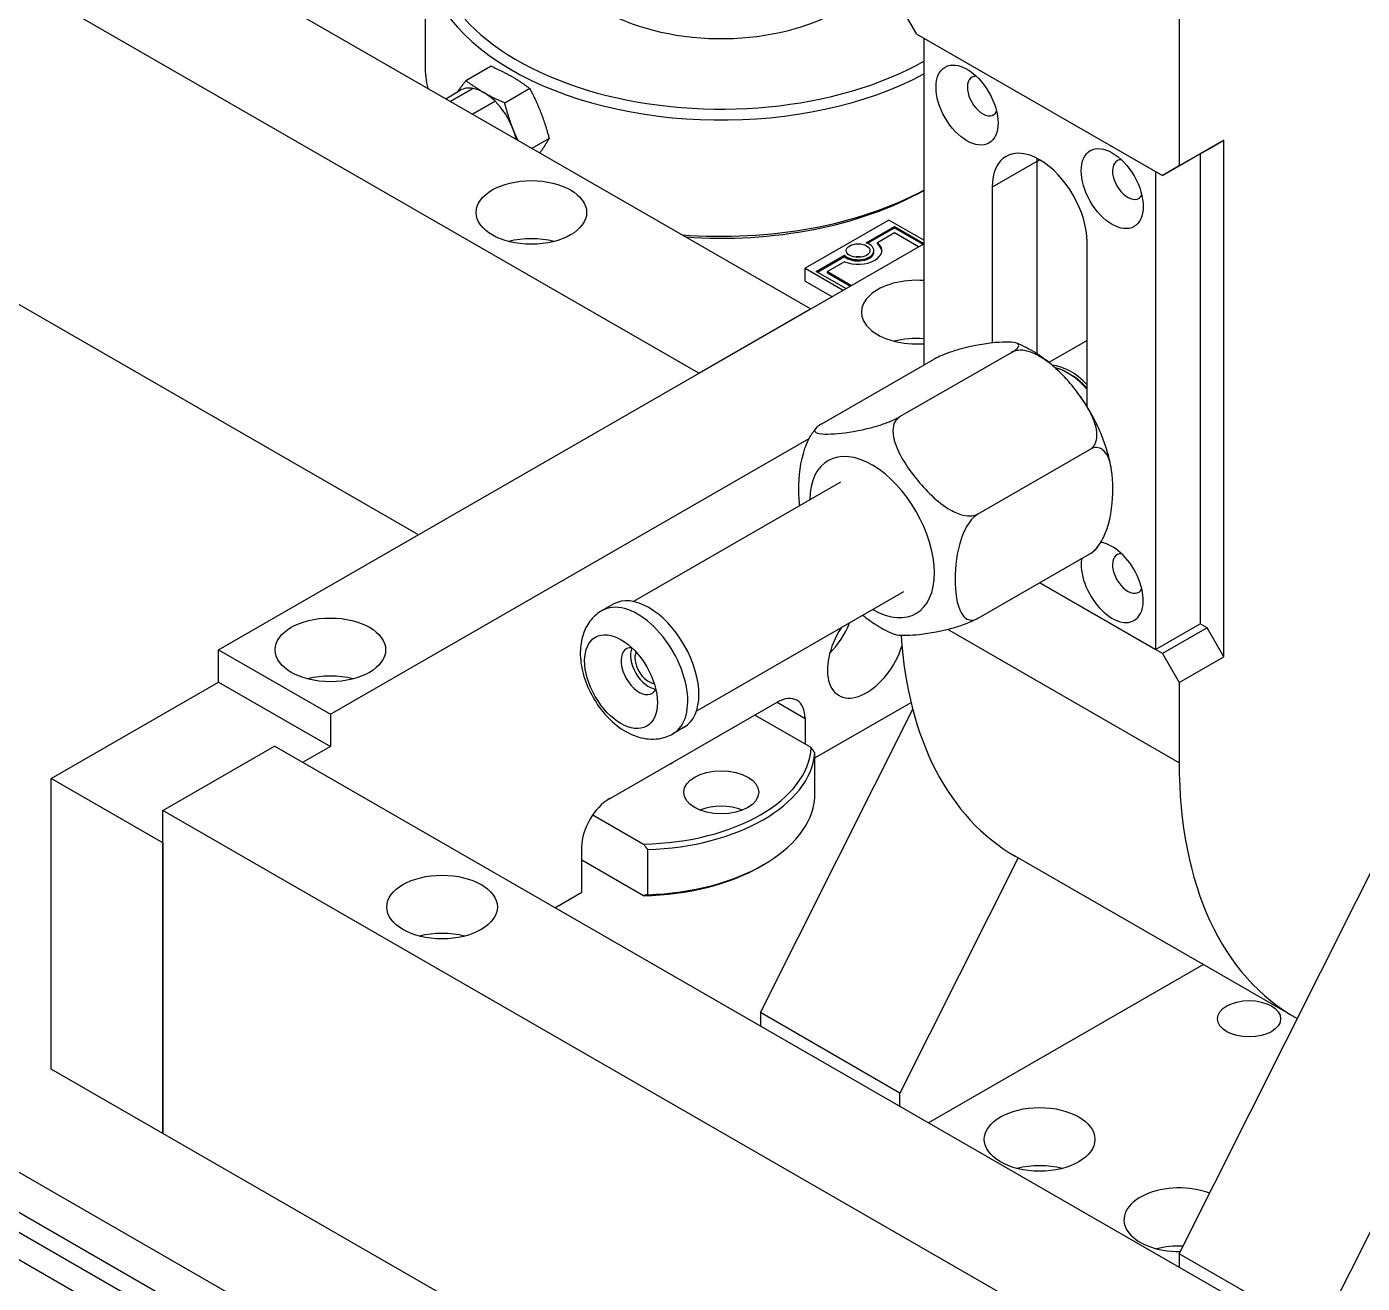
# Model space of a CAD drawing. Header units: millimetres. Extents: x 0 to 7722, y 0 to 5460.
# Drawn here: x 4386.1 to 4555.2, y 3387.7 to 3546.8 of the extents above; entities that cross this region are included whole.
import ezdxf

# ---------------------------------------------------------------- set-up
doc = ezdxf.new("R2010")
doc.units = ezdxf.units.MM
doc.header["$LTSCALE"] = 5
doc.layers.get('0').update_dxf_attribs({"linetype": 'CONTINUOUS'})

# ---------------------------------------------------------------- blocks, each defined once
blk = doc.blocks.new('RWFWFWEWEFWEFWEF')
for p, q in [((-25.1, -123.16), (-162.28, -44.17)), ((-39.24, -131.31), (-160.39, -61.54)), ((21.57, -61.31), (21.57, -105.05)), ((-73.92, -77.65), (-73.92, -92.37)), ((-11.67, -88.37), (-13.79, -84.69)), ((-11.67, -88.37), (19.45, -106.28)), ((-10.78, -88.88), (18.56, -105.78)), ((-10.78, -88.88), (-10.78, -130.28)), ((-65.56, -92.43), (-68.74, -94.27)), ((-71.31, -96.55), (-69.46, -95.48)), ((-70.73, -96.89), (-67.88, -95.24)), ((-67.88, -95.24), (-70.73, -96.89)), ((-60.66, -95.25), (-63.84, -97.09)), ((-65.05, -96.87), (-67.9, -98.51)), ((-67.9, -98.51), (-65.05, -96.87)), ((-58.21, -101.57), (-60.4, -102.83)), ((19.45, -106.28), (25.1, -103.03)), ((27.22, -101.8), (21.57, -105.05)), ((25.1, -103.03), (27.22, -101.8)), ((27.22, -167.2), (27.22, -101.8)), ((3.54, -104.51), (-2.12, -107.76)), ((3.54, -104.51), (3.91, -104.29)), ((3.54, -104.51), (3.54, -128.83)), ((3.54, -104.51), (3.54, -128.83)), ((24.22, -103.54), (24.22, -163.02)), ((18.56, -105.78), (18.56, -166.27)), ((21.57, -105.05), (19.45, -106.28)), ((-2.12, -107.76), (-2.12, -127.48)), ((-15.2, -111.91), (-25.81, -118.02)), ((-18.08, -114.79), (-14.5, -112.73)), ((-17.91, -114.85), (-14.5, -112.89)), ((-10.78, -114.46), (-15.2, -111.91)), ((-14.5, -112.73), (-10.78, -114.86)), ((-14.5, -112.89), (-14.5, -112.73)), ((-14.5, -112.89), (-10.88, -114.97)), ((-100.06, -166.33), (-10.78, -114.92)), ((-14.5, -113.54), (-16.65, -114.78)), ((-16.65, -114.94), (-16.65, -114.78)), ((-11.45, -115.3), (-14.5, -113.54)), ((9.9, -135.52), (9.9, -114.69)), ((-24.4, -118.43), (-20.81, -116.37)), ((-24.25, -118.51), (-20.81, -116.53)), ((-20.81, -116.53), (-20.81, -116.37)), ((-17.09, -115.94), (-17.09, -115.78)), ((-25.81, -119.66), (-25.81, -118.02)), ((-25.81, -118.02), (-20.99, -120.8)), ((-20.83, -117.19), (-22.98, -118.43)), ((-74.74, -151.75), (-131.88, -118.84)), ((-25.81, -119.66), (-22.41, -121.61)), ((-20.64, -120.59), (-24.4, -118.43)), ((-22.98, -118.59), (-22.98, -118.43)), ((-22.98, -118.43), (-19.93, -120.18)), ((-22.98, -118.59), (-20.07, -120.27)), ((-39.24, -131.31), (-25.1, -123.16)), ((9.9, -127.15), (5.06, -129.93)), ((-23.69, -137.71), (-9.55, -129.57)), ((-13.79, -136.8), (0.35, -128.66)), ((-85.91, -174.47), (-25.28, -139.55)), ((-3.89, -149.11), (10.25, -140.97)), ((-21.32, -145.12), (-47.54, -160.22)), ((-3.89, -162.33), (10.25, -154.18)), ((19.45, -166.78), (3.91, -157.84)), ((3.91, -157.84), (18.56, -166.27)), ((21.57, -242.81), (63.99, -158.29)), ((-50.1, -160.54), (-51.51, -161.36)), ((-13.33, -158.99), (-39.55, -174.09)), ((21.57, -180.64), (-7.74, -163.77)), ((18.56, -166.27), (24.22, -163.02)), ((25.1, -163.53), (19.45, -166.78)), ((25.1, -163.53), (24.22, -163.02)), ((27.22, -167.2), (25.1, -163.53)), ((-100.06, -170.41), (-100.06, -166.33)), ((-100.06, -166.33), (-85.91, -174.47)), ((19.45, -166.78), (21.57, -170.46)), ((21.57, -170.46), (27.22, -167.2)), ((81.67, -168.47), (39.24, -252.99)), ((-121.27, -182.63), (-100.06, -170.41)), ((-100.06, -170.41), (-85.91, -178.56)), ((21.57, -170.46), (21.57, -180.64)), ((-50.56, -185.18), (-29.34, -172.96)), ((-31.47, -212.27), (-12.18, -173.84)), ((-29.36, -172.97), (-25.81, -175.01)), ((-24.56, -180.01), (-12.39, -173)), ((-85.91, -174.47), (-85.91, -178.56)), ((-25.04, -178.71), (-32.18, -174.6)), ((-25.81, -175.01), (-25.81, -178.27)), ((-41.12, -176.14), (-42.53, -176.96)), ((-107.13, -186.69), (-92.98, -178.54)), ((235.82, -367.89), (-92.98, -178.54)), ((-85.91, -178.56), (-89.44, -180.59)), ((-24.56, -185.12), (-24.56, -179.4)), ((-107.13, -190.77), (-121.27, -182.63)), ((-121.27, -219.42), (-121.27, -182.63)), ((221.68, -376.03), (-107.13, -186.69)), ((-107.13, -227.56), (-107.13, -186.69)), ((-52.68, -187.22), (-46.25, -190.93)), ((-201.1, -188.84), (105.03, -365.13)), ((-107.13, -190.77), (-107.13, -227.56)), ((-207.72, -192.65), (-15.94, -303.09)), ((-13.79, -301.85), (-205.57, -191.41)), ((-54.09, -197.02), (-54.09, -191.3)), ((-45.77, -191.61), (-45.77, -197.34)), ((1.16, -192.66), (-13.79, -222.45)), ((36.13, -212.8), (0.78, -192.44)), ((-210.72, -194.38), (96.87, -371.51)), ((-46.25, -197.47), (-54.09, -192.95)), ((-31.41, -193.73), (-31.05, -193.52)), ((-57.49, -198.98), (-54.09, -197.02)), ((24.65, -206.19), (-10.17, -226.23)), ((-31.47, -212.27), (-31.47, -213.97)), ((-13.79, -222.45), (-31.47, -212.27)), ((-107.13, -227.56), (-121.27, -219.42)), ((-13.79, -224.15), (-13.79, -222.45)), ((118.4, -357.43), (-107.13, -227.56)), ((21.57, -242.81), (21.57, -244.51)), ((39.24, -252.99), (21.57, -242.81))]:
    blk.add_line(p, q)
for centre, major_axis, ratio, start_param, end_param in [((-36.42, -76.84), (-36.5, 0), 0.575862, 4.952213, 8.632554), ((-36.42, -77.65), (-37.5, 0), 0.575862, 5.50164, 8.606578), ((-36.42, -76.84), (-21, 0), 0.575862, 4.596691, 9.221021), ((-36.42, -92.37), (-37.5, 0), 0.575862, 0, 0.133505), ((-3.32, -96.21), (-1.37, 2.38), 0.578093, 5.925001, 9.782963), ((-66.47, -100.68), (-2.99, 5.2), 0.578093, 5.839558, 6.283185), ((-66.47, -100.68), (2.99, -5.2), 0.578093, 2.358128, 2.697965), ((-66.47, -100.68), (2.99, -5.2), 0.578093, 2.018291, 2.697965), ((-66.47, -100.68), (2.99, -5.2), 0.578093, 2.018291, 2.358128), ((-66.47, -100.68), (2.99, -5.2), 0.578093, 1.310931, 2.018291), ((-66.47, -100.68), (2.99, -5.2), 0.578093, 1.064342, 1.310931), ((3.89, -111.22), (-4.24, 7.37), 0.578093, 3.928925, 7.070517), ((9.55, -107.97), (4.24, -7.37), 0.578093, 3.868055, 3.928925), ((9.55, -107.97), (4.24, -7.37), 0.578093, 3.868055, 3.928925), ((15.06, -106.79), (-1.37, 2.38), 0.578093, 5.925001, 9.782963), ((-36.42, -92.37), (-37.5, 0), 0.575862, 1.437291, 2.323393), ((-36.42, -93.19), (36.5, 0), 0.575862, 4.588262, 5.490961), ((-60.46, -118.3), (-7, 0), 0.575862, 4.291339, 5.133439), ((-19.09, -115.78), (3, 0), 0.575862, 4.094439, 6.901135), ((-19.09, -115.78), (2, 0), 0.575862, 3.674311, 7.321264), ((-19.09, -115.94), (3, 0), 0.575862, 0.047341, 0.61795), ((-19.09, -115.94), (2, 0), 0.575862, 3.674311, 6.283185), ((-19.09, -117.42), (-1.5, 0), 0.575862, 4.383688, 5.04109), ((-11.67, -123.57), (-7, 0), 0.575862, 4.585782, 7.980589), ((-11.67, -130.93), (-7, 0), 0.575862, 4.585782, 5.133439), ((7.78, -137.6), (-3.99, 6.93), 0.578093, 5.115324, 5.915448), ((7.42, -137.8), (3.99, -6.93), 0.578093, 1.905312, 2.640237), ((7.78, -137.6), (3.74, -6.5), 0.578093, 1.946611, 2.386935), ((-17.32, -152.05), (5.57, -9.68), 0.578093, 5.511122, 10.196841), ((13.08, -157.8), (2.77, -4.81), 0.578093, 3.751584, 9.025464), ((15.06, -156.66), (-1.37, 2.38), 0.578093, 5.925001, 9.782963), ((-47.02, -169.16), (4.49, -7.8), 0.578093, 0, 3.141593), ((-45.61, -168.34), (-4.49, 7.8), 0.578093, 3.141593, 6.283185), ((-18.03, -166.04), (-3.49, -6.07), 0.578093, 4.634143, 8.203131), ((-24.4, -162.37), (3.49, 6.07), 0.578093, 4.278611, 4.946901), ((35.71, -131.78), (-34.93, -60.66), 0.578093, 5.571349, 6.283185), ((-46.81, -169.03), (-1.62, 2.82), 0.578093, 5.918963, 9.789), ((-45.61, -168.34), (-1.62, 2.82), 0.578093, 0.387265, 2.754328), ((-45.61, -168.34), (1.23, -2.13), 0.578093, 3.518347, 5.906431), ((-85.91, -173.68), (-7, 0), 0.575862, 4.291339, 5.133439), ((-29.34, -177.05), (2.5, 4.33), 0.578093, 5.495853, 7.06665), ((-47.02, -178.27), (22, 0), 0.575862, 4.747542, 6.248032), ((-47.02, -178.68), (22.5, 0), 0.575862, 4.768059, 6.227515), ((-47.02, -178.27), (-6, 0), 0.575862, 2.2843, 2.428089), ((71.06, -152.14), (-34.93, -60.66), 0.578093, 5.495853, 6.294189), ((-50.56, -189.26), (-2.5, -4.33), 0.578093, 3.925057, 5.495853), ((-47.02, -184.4), (22.5, 0), 0.575862, 4.768059, 6.227515), ((-36.42, -188.87), (-4.75, 0), 0.575862, 4.10638, 5.318398), ((-47.02, -184.81), (-22, 0), 0.575862, 1.605949, 2.360047), ((-71.77, -206.26), (-7, 0), 0.575862, 4.291339, 5.133439), ((3.89, -235.68), (-7, 0), 0.575862, 4.291339, 5.133439), ((21.57, -238.5), (-7, 0), 0.575862, 4.129552, 7.874039), ((21.57, -245.86), (-7, 0), 0.575862, 4.642547, 5.133439)]:
    blk.add_ellipse(centre, major_axis=major_axis, ratio=ratio, start_param=start_param, end_param=end_param)
for centre, major_axis, ratio in [((-5.3, -97.35), (2.77, -4.81), 0.578093), ((13.08, -107.93), (2.77, -4.81), 0.578093), ((-60.46, -110.95), (-7, 0), 0.575862), ((-19.09, -115.78), (1.5, 0), 0.575862), ((-85.91, -166.33), (7, 0), 0.575862), ((-49.11, -170.36), (-3.25, 5.64), 0.578093), ((-36.42, -184.37), (-4.75, 0), 0.575862), ((-71.77, -198.9), (-7, 0), 0.575862), ((30.41, -213.05), (-4, 0), 0.575862), ((3.89, -228.32), (-7, 0), 0.575862)]:
    blk.add_ellipse(centre, major_axis=major_axis, ratio=ratio)
for points, weights in [([(-65.56, -92.43), (-64.07, -93.09), (-62.93, -93.74)], [1.05779032035, 1.06752549683, 1]), ([(-68.74, -94.27), (-69.38, -95.06), (-69.85, -95.71)], [1.05779032035, 1.06524268283, 1.02742001263]), ([(-66.47, -95.78), (-67.6, -95.12), (-68.74, -94.27)], [1, 1.06752549683, 1.05779032035]), ([(-62.93, -93.74), (-61.8, -94.4), (-60.66, -95.25)], [1, 1.06752549683, 1.05779032035]), ([(-63.84, -97.09), (-65.33, -96.43), (-66.47, -95.78)], [1.05779032035, 1.06752549683, 1]), ([(-60.66, -95.25), (-59.83, -96.84), (-59.26, -98.31)], [1.05779032035, 1.06752549683, 1]), ([(-62.79, -100.35), (-63.36, -98.88), (-63.84, -97.09)], [1, 1.06752549683, 1.05779032035]), ([(-59.26, -98.31), (-58.69, -99.78), (-58.21, -101.57)], [1, 1.06752549683, 1.05779032035]), ([(-62.17, -101.81), (-62.51, -101.08), (-62.79, -100.35)], [1.04724379597, 1.0326575789, 1]), ([(-58.21, -101.57), (-58.69, -102.4), (-59.26, -103.22)], [1.05779032035, 1.06752549683, 1]), ([(-59.26, -103.22), (-59.33, -103.31), (-59.4, -103.41)], [1, 1.00769360705, 1.01438425571]), ([(-24.56, -179.4), (-24.8, -179.05), (-25.04, -178.71)], [1, 1.00011575637, 1]), ([(-46.25, -190.93), (-46.01, -191.26), (-45.77, -191.61)], [1, 1.00011575638, 1]), ([(-45.77, -197.34), (-46.01, -197.4), (-46.25, -197.47)], [1, 1.00011575638, 1])]:
    blk.add_rational_spline(points, weights, degree=2)
for points, knots in [([(0.35, -128.66), (0.57, -128.53), (0.79, -128.39), (1.08, -128.14), (1.19, -128), (1.29, -127.76), (1.22, -127.63), (0.66, -127.31), (-0.53, -127.33), (-1.68, -127.43), (-2.84, -127.54), (-4.39, -127.77), (-6.5, -128.34), (-7.11, -128.53), (-7.99, -128.84), (-8.41, -129.01), (-9.02, -129.28), (-9.32, -129.44), (-9.55, -129.57)], [-0.939456, -0.939456, -0.939456, -0.939456, -0.845656, -0.845656, -0.732342, -0.732342, -0.564232, -0.564232, 0, 0, 0, 0.564232, 0.564232, 0.732342, 0.732342, 0.845656, 0.845656, 0.939456, 0.939456, 0.939456, 0.939456]), ([(10.25, -140.97), (10.47, -140.84), (10.69, -140.63), (10.98, -140.18), (11.09, -139.83), (11.19, -139.06), (11.12, -138.49), (10.56, -136.38), (9.37, -134.57), (8.22, -133.14), (7.06, -131.7), (5.51, -130.1), (3.4, -128.89), (2.79, -128.62), (1.91, -128.41), (1.49, -128.37), (0.88, -128.44), (0.57, -128.53), (0.35, -128.66)], [-0.939456, -0.939456, -0.939456, -0.939456, -0.845656, -0.845656, -0.732342, -0.732342, -0.564232, -0.564232, 0, 0, 0, 0.564232, 0.564232, 0.732342, 0.732342, 0.845656, 0.845656, 0.939456, 0.939456, 0.939456, 0.939456]), ([(6.41, -131.14), (6.09, -130.83), (5.76, -130.53), (5.09, -129.96), (4.75, -129.68), (4.04, -129.16), (3.68, -128.92), (2.94, -128.46), (2.56, -128.24), (1.78, -127.85), (1.39, -127.67), (0.98, -127.51)], [1.2396375, 1.2396375, 1.2396375, 1.2396375, 1.3367307, 1.3367307, 1.433824, 1.433824, 1.5309172, 1.5309172, 1.6280104, 1.6280104, 1.7251036, 1.7251036, 1.7251036, 1.7251036]), ([(12.97, -143.37), (12.85, -142.73), (12.71, -142.09), (12.35, -140.83), (12.14, -140.2), (11.67, -138.97), (11.41, -138.35), (10.83, -137.15), (10.52, -136.56), (9.84, -135.41), (9.48, -134.84), (9.09, -134.3)], [0.2270951, 0.2270951, 0.2270951, 0.2270951, 0.3697729, 0.3697729, 0.5124506, 0.5124506, 0.6551284, 0.6551284, 0.7978062, 0.7978062, 0.940484, 0.940484, 0.940484, 0.940484]), ([(-23.69, -137.71), (-23.91, -137.84), (-24.12, -137.98), (-24.42, -138.23), (-24.53, -138.37), (-24.62, -138.61), (-24.55, -138.73), (-24, -139.06), (-22.8, -139.04), (-20.5, -138.83), (-18.95, -138.6), (-16.83, -138.03), (-16.22, -137.84), (-15.35, -137.53), (-14.93, -137.36), (-14.32, -137.08), (-14.01, -136.93), (-13.79, -136.8)], [0.939456, 0.939456, 0.939456, 0.939456, 1.033255, 1.033255, 1.146569, 1.146569, 1.314679, 1.314679, 1.878911, 1.878911, 2.443143, 2.443143, 2.611253, 2.611253, 2.724567, 2.724567, 2.818367, 2.818367, 2.818367, 2.818367]), ([(-13.79, -136.8), (-14.01, -136.93), (-14.22, -137.14), (-14.52, -137.59), (-14.63, -137.94), (-14.72, -138.71), (-14.65, -139.28), (-14.1, -141.39), (-12.9, -143.2), (-10.6, -146.07), (-9.05, -147.67), (-6.93, -148.88), (-6.32, -149.15), (-5.45, -149.35), (-5.03, -149.4), (-4.42, -149.33), (-4.11, -149.24), (-3.89, -149.11)], [0.939456, 0.939456, 0.939456, 0.939456, 1.033255, 1.033255, 1.146569, 1.146569, 1.314679, 1.314679, 1.878911, 1.878911, 2.443143, 2.443143, 2.611253, 2.611253, 2.724567, 2.724567, 2.818367, 2.818367, 2.818367, 2.818367]), ([(-24.48, -138.32), (-24.52, -138.38), (-24.57, -138.43), (-24.65, -138.55), (-24.7, -138.61), (-24.78, -138.73), (-24.82, -138.79), (-24.9, -138.91), (-24.94, -138.97), (-25.01, -139.09), (-25.05, -139.15), (-25.09, -139.21)], [2.58995839, 2.58995839, 2.58995839, 2.58995839, 2.60494142, 2.60494142, 2.61992446, 2.61992446, 2.6349075, 2.6349075, 2.64989054, 2.64989054, 2.66487358, 2.66487358, 2.66487358, 2.66487358]), ([(-26.47, -148.09), (-26.56, -147.41), (-26.6, -146.68), (-26.6, -144.46), (-26.42, -142.52), (-25.64, -140.29), (-25.38, -139.69), (-25.09, -139.21)], [1.6268932, 1.6268932, 1.6268932, 1.6268932, 1.878911, 1.878911, 2.4431426, 2.4431426, 2.6100939, 2.6100939, 2.6100939, 2.6100939]), ([(10.25, -154.18), (10.47, -154.06), (10.73, -153.85), (11.19, -153.37), (11.45, -153.01), (11.94, -152.21), (12.21, -151.6), (12.99, -149.37), (13.17, -147.44), (13.17, -145.9), (13.17, -144.36), (12.99, -142.63), (12.21, -141.3), (11.94, -141), (11.45, -140.76), (11.19, -140.7), (10.73, -140.75), (10.47, -140.84), (10.25, -140.97)], [-0.939456, -0.939456, -0.939456, -0.939456, -0.845656, -0.845656, -0.732342, -0.732342, -0.564232, -0.564232, 0, 0, 0, 0.564232, 0.564232, 0.732342, 0.732342, 0.845656, 0.845656, 0.939456, 0.939456, 0.939456, 0.939456]), ([(-3.89, -149.11), (-4.11, -149.24), (-4.37, -149.45), (-4.82, -149.92), (-5.09, -150.28), (-5.57, -151.08), (-5.84, -151.69), (-6.62, -153.92), (-6.8, -155.86), (-6.8, -158.93), (-6.62, -160.66), (-5.84, -162), (-5.57, -162.29), (-5.09, -162.54), (-4.82, -162.59), (-4.37, -162.54), (-4.11, -162.45), (-3.89, -162.33)], [0.939456, 0.939456, 0.939456, 0.939456, 1.033255, 1.033255, 1.146569, 1.146569, 1.314679, 1.314679, 1.878911, 1.878911, 2.443143, 2.443143, 2.611253, 2.611253, 2.724567, 2.724567, 2.818367, 2.818367, 2.818367, 2.818367]), ([(11.04, -153.58), (10.99, -153.65), (10.91, -153.72), (10.69, -153.91), (10.47, -154.06), (10.25, -154.18)], [0.7818954, 0.7818954, 0.7818954, 0.7818954, 0.8456556, 0.8456556, 0.9394555, 0.9394555, 0.9394555, 0.9394555]), ([(11.04, -153.57), (11.09, -153.52), (11.13, -153.46), (11.22, -153.34), (11.26, -153.28), (11.34, -153.16), (11.38, -153.1), (11.46, -152.98), (11.5, -152.92), (11.58, -152.8), (11.62, -152.74), (11.65, -152.68)], [5.73155104, 5.73155104, 5.73155104, 5.73155104, 5.74653408, 5.74653408, 5.76151712, 5.76151712, 5.77650016, 5.77650016, 5.79148319, 5.79148319, 5.80646623, 5.80646623, 5.80646623, 5.80646623]), ([(-51.51, -161.36), (-52.05, -161.66), (-52.52, -162.07), (-53.31, -163.03), (-53.61, -163.58), (-54.09, -164.86), (-54.22, -165.59), (-54.3, -167.21), (-54.2, -168.11), (-53.77, -169.93), (-53.42, -170.85), (-52.55, -172.58), (-52.03, -173.4), (-50.81, -174.88), (-50.13, -175.55), (-48.61, -176.67), (-47.77, -177.12), (-46.06, -177.61), (-45.2, -177.71), (-43.71, -177.49), (-43.09, -177.28), (-42.53, -176.96)], [3.38497, 3.38497, 3.38497, 3.38497, 3.597487, 3.597487, 3.82933, 3.82933, 4.118722, 4.118722, 4.479214, 4.479214, 4.858336, 4.858336, 5.231975, 5.231975, 5.607888, 5.607888, 5.98533, 5.98533, 6.302731, 6.302731, 6.526562, 6.526562, 6.526562, 6.526562]), ([(-18.49, -161.96), (-18.27, -162.13), (-18.05, -162.3), (-17.48, -162.73), (-17.11, -162.97), (-16.37, -163.43), (-16, -163.65), (-15.22, -164.04), (-14.82, -164.23), (-14.42, -164.39)], [4.513711, 4.513711, 4.513711, 4.513711, 4.5754166, 4.5754166, 4.6725098, 4.6725098, 4.7696031, 4.7696031, 4.8666963, 4.8666963, 4.8666963, 4.8666963]), ([(-3.89, -162.33), (-4.11, -162.45), (-4.42, -162.61), (-5.03, -162.88), (-5.45, -163.05), (-6.32, -163.37), (-6.93, -163.55), (-9.05, -164.12), (-10.6, -164.35), (-12.82, -164.56), (-13.92, -164.58), (-14.42, -164.39)], [0.939456, 0.939456, 0.939456, 0.939456, 1.033255, 1.033255, 1.146569, 1.146569, 1.314679, 1.314679, 1.878911, 1.878911, 2.401264, 2.401264, 2.401264, 2.401264])]:
    blk.add_open_spline(points, degree=3, knots=knots)

msp = doc.modelspace()

# ---------------------------------------------------------------- block references
msp.add_blockref('RWFWFWEWEFWEFWEF', (4510.5, 3634.26))

doc.saveas('drawing.dxf')
